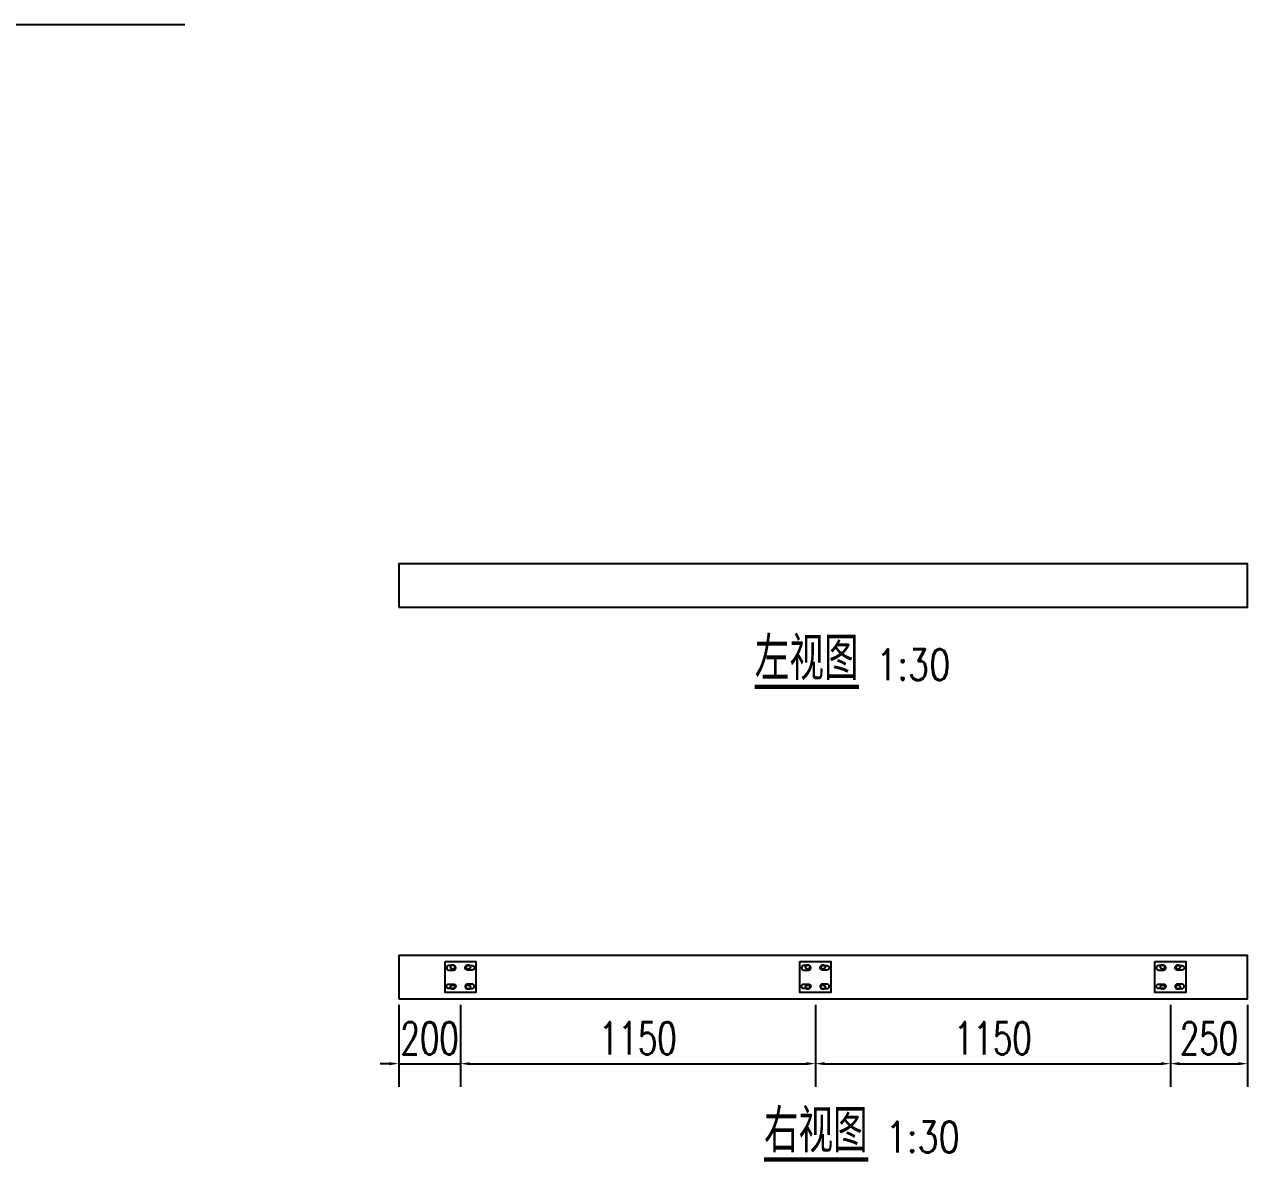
# Model space of a CAD drawing. Header units: millimetres. Extents: x -1471591 to 944464, y -468930 to 547002.
# Drawn here: x -944226 to -940263, y 16455 to 20139 of the extents above; entities that cross this region are included whole.
import ezdxf

# ---------------------------------------------------------------- set-up
doc = ezdxf.new("R2010")
doc.units = ezdxf.units.MM
doc.header["$LTSCALE"] = 10
doc.header["$PDMODE"] = 35
doc.linetypes.add('-6_350_HOLE$0$DASH', pattern=[0.35, 0.25, -0.1])
for name, color, linetype in [('DIM_SYMB', 3, 'Continuous'), ('PUB_TEXT', 7, 'Continuous'), ('W-STEEL_FRAME钢架', 3, 'Continuous')]:
    doc.layers.add(name, color=color, linetype=linetype)
doc.styles.get("Standard").update_dxf_attribs({"font": 'simplex.shx', "width": 0.8, "bigfont": 'hztxt.shx'})
doc.styles.add('STANDARD_T3', font='simplex.shx', dxfattribs={"width": 0.7, "bigfont": 'hztxt.shx'})
doc.dimstyles.new('W&&30', dxfattribs={"dimtxt": 105, "dimasz": 30, "dimexe": 75, "dimexo": 90, "dimgap": 30, "dimtad": 1, "dimdec": 0, "dimzin": 0, "dimdsep": 46, "dimtxsty": 'STANDARD_T3', "dimcen": 0.09, "dimclrd": 1, "dimclre": 1, "dimclrt": 7, "dimazin": 2, "dimtfac": 1, "dimtdec": 0, "dimtix": 1, "dimtmove": 2, "dimatfit": 3, "dimfxl": 0, "dimtolj": 1, "dimtzin": 0, "dimarcsym": 0})

# ---------------------------------------------------------------- blocks, each defined once
blk = doc.blocks.new('$matou$00000140')
blk.add_lwpolyline([(-50, 50), (50, 50), (50, -50), (-50, -50)], close=True)
for points in [[(-22.5, 37.5), (-37.5, 37.5, 0.414214), (-45, 30), (-45, 30, 0.414214), (-37.5, 22.5), (-22.5, 22.5, 0.414214), (-15, 30), (-15, 30, 0.414214)], [(22.5, 37.5), (37.5, 37.5, -0.414214), (45, 30), (45, 30, -0.414214), (37.5, 22.5), (22.5, 22.5, -0.414214), (15, 30), (15, 30, -0.414214)], [(-22.5, -37.5), (-37.5, -37.5, -0.414214), (-45, -30), (-45, -30, -0.414214), (-37.5, -22.5), (-22.5, -22.5, -0.414214), (-15, -30), (-15, -30, -0.414214)], [(22.5, -37.5), (37.5, -37.5, 0.414214), (45, -30), (45, -30, 0.414214), (37.5, -22.5), (22.5, -22.5, 0.414214), (15, -30), (15, -30, 0.414214)]]:
    blk.add_lwpolyline(points, format="xyb", close=True)
blk = doc.blocks.new('*U318')
at = {"layer": 'W-STEEL_FRAME钢架', "color": 2}
for centre in [(-25, 32.7), (25, 32.7), (-25, -32.7), (25, -32.7)]:
    blk.add_circle(centre, 7, dxfattribs=at)
blk.add_blockref('$matou$00000140', (0, 0))
blk = doc.blocks.new('*U319')
at = {"color": 0, "linetype": 'ByBlock', "lineweight": -2}
for p in [(-2300, 0), (-1150, 0), (0, 0)]:
    blk.add_blockref('*U318', p, dxfattribs=at)
blk = doc.blocks.new('*D324')
at = {"color": 1, "lineweight": -2, "transparency": 16777216}
for p, q in [((-943013.3, 16962.3), (-943013.3, 16696.7)), ((-942813.3, 16962.3), (-942813.3, 16696.7)), ((-943043.3, 16771.7), (-943073.3, 16771.7)), ((-943013.3, 16771.7), (-942813.3, 16771.7)), ((-942783.3, 16771.7), (-942753.3, 16771.7))]:
    blk.add_line(p, q, dxfattribs=at)
at = {"color": 1, "transparency": 16777216}
for points in [[(-943043.3, 16776.7), (-943043.3, 16766.7), (-943013.3, 16771.7)], [(-942783.3, 16776.7), (-942783.3, 16766.7), (-942813.3, 16771.7)]]:
    blk.add_solid(points, dxfattribs=at)
at = {"layer": 'Defpoints', "color": 0, "transparency": 16777216}
for p in [(-943013.3, 17052.3), (-942813.3, 17052.3), (-942813.3, 16771.7)]:
    blk.add_point(p, dxfattribs=at)
at = {"color": 7, "transparency": 16777216, "insert": (-942913.3, 16854.2), "char_height": 105, "attachment_point": 5, "style": 'STANDARD_T3'}
blk.add_mtext('\\A1;200', dxfattribs=at)
blk = doc.blocks.new('*D325')
at = {"color": 1, "lineweight": -2, "transparency": 16777216}
for p, q in [((-942813.3, 16962.3), (-942813.3, 16696.7)), ((-941663.3, 16962.3), (-941663.3, 16696.7)), ((-942783.3, 16771.7), (-941693.3, 16771.7))]:
    blk.add_line(p, q, dxfattribs=at)
at = {"color": 1, "transparency": 16777216}
for points in [[(-942783.3, 16776.7), (-942783.3, 16766.7), (-942813.3, 16771.7)], [(-941693.3, 16776.7), (-941693.3, 16766.7), (-941663.3, 16771.7)]]:
    blk.add_solid(points, dxfattribs=at)
at = {"layer": 'Defpoints', "color": 0, "transparency": 16777216}
for p in [(-942813.3, 17052.3), (-941663.3, 17052.3), (-941663.3, 16771.7)]:
    blk.add_point(p, dxfattribs=at)
at = {"color": 7, "transparency": 16777216, "insert": (-942238.3, 16854.2), "char_height": 105, "attachment_point": 5, "style": 'STANDARD_T3'}
blk.add_mtext('\\A1;1150', dxfattribs=at)
blk = doc.blocks.new('*D326')
at = {"color": 1, "lineweight": -2, "transparency": 16777216}
for p, q in [((-941663.3, 16962.3), (-941663.3, 16696.7)), ((-940513.3, 16962.3), (-940513.3, 16696.7)), ((-941633.3, 16771.7), (-940543.3, 16771.7))]:
    blk.add_line(p, q, dxfattribs=at)
at = {"color": 1, "transparency": 16777216}
for points in [[(-941633.3, 16776.7), (-941633.3, 16766.7), (-941663.3, 16771.7)], [(-940543.3, 16776.7), (-940543.3, 16766.7), (-940513.3, 16771.7)]]:
    blk.add_solid(points, dxfattribs=at)
at = {"layer": 'Defpoints', "color": 0, "transparency": 16777216}
for p in [(-941663.3, 17052.3), (-940513.3, 17052.3), (-940513.3, 16771.7)]:
    blk.add_point(p, dxfattribs=at)
at = {"color": 7, "transparency": 16777216, "insert": (-941088.3, 16854.2), "char_height": 105, "attachment_point": 5, "style": 'STANDARD_T3'}
blk.add_mtext('\\A1;1150', dxfattribs=at)
blk = doc.blocks.new('*D327')
at = {"color": 1, "lineweight": -2, "transparency": 16777216}
for p, q in [((-940513.3, 16962.3), (-940513.3, 16696.7)), ((-940263.3, 16962.3), (-940263.3, 16696.7)), ((-940483.3, 16771.7), (-940293.3, 16771.7))]:
    blk.add_line(p, q, dxfattribs=at)
at = {"color": 1, "transparency": 16777216}
for points in [[(-940483.3, 16776.7), (-940483.3, 16766.7), (-940513.3, 16771.7)], [(-940293.3, 16776.7), (-940293.3, 16766.7), (-940263.3, 16771.7)]]:
    blk.add_solid(points, dxfattribs=at)
at = {"layer": 'Defpoints', "color": 0, "transparency": 16777216}
for p in [(-940513.3, 17052.3), (-940263.3, 17052.3), (-940263.3, 16771.7)]:
    blk.add_point(p, dxfattribs=at)
at = {"color": 7, "transparency": 16777216, "insert": (-940388.3, 16854.2), "char_height": 105, "attachment_point": 5, "style": 'STANDARD_T3'}
blk.add_mtext('\\A1;250', dxfattribs=at)

msp = doc.modelspace()

# ---------------------------------------------------------------- linework, layer by layer
at = {"color": 8, "linetype": '-6_350_HOLE$0$DASH'}
msp.add_lwpolyline([(-951955, 20138.7), (-943705.6, 20138.7)], dxfattribs=at)
at = {"layer": 'DIM_SYMB', "const_width": 14}
for points in [[(-941859.7, 17993), (-941522.2, 17993)], [(-941830, 16461.6), (-941491.6, 16461.6)]]:
    msp.add_lwpolyline(points, dxfattribs=at)
at = {"layer": 'W-STEEL_FRAME钢架'}
for points in [[(-943013.3, 18251.3), (-940263.3, 18251.3), (-940263.3, 18391.3), (-943013.3, 18391.3)], [(-943013.3, 16982.3), (-940263.3, 16982.3), (-940263.3, 17122.3), (-943013.3, 17122.3)]]:
    msp.add_lwpolyline(points, close=True, dxfattribs=at)

# ---------------------------------------------------------------- block references
msp.add_blockref('*U319', (-940513.3, 17052.3))

# ---------------------------------------------------------------- texts
at = {"layer": 'PUB_TEXT', "color": 7, "width": 0.8}
for s, height, p in [('左视图', 140, (-941859.7, 18014.4)), ('1:30', 100, (-941466.2, 18014.4)), ('右视图', 140, (-941830, 16484.1)), ('1:30', 100, (-941435.6, 16484.1))]:
    msp.add_text(s, height=height, dxfattribs=at).set_placement(p)

# ---------------------------------------------------------------- dimensions: what is measured, and where the dimension line sits
for base, p1, p2, picture, middle in [((-942813.3, 16771.7), (-943013.3, 17052.3), (-942813.3, 17052.3), '*D324', (-942913.3, 16854.2)), ((-941663.3, 16771.7), (-942813.3, 17052.3), (-941663.3, 17052.3), '*D325', (-942238.3, 16854.2)), ((-940513.3, 16771.7), (-941663.3, 17052.3), (-940513.3, 17052.3), '*D326', (-941088.3, 16854.2)), ((-940263.3, 16771.7), (-940513.3, 17052.3), (-940263.3, 17052.3), '*D327', (-940388.3, 16854.2))]:
    dim = msp.add_linear_dim(base=base, p1=p1, p2=p2, angle=0, dimstyle='W&&30')
    dim.commit()
    dim.dimension.update_dxf_attribs({"geometry": picture, "text_midpoint": middle})

doc.saveas('drawing.dxf')
